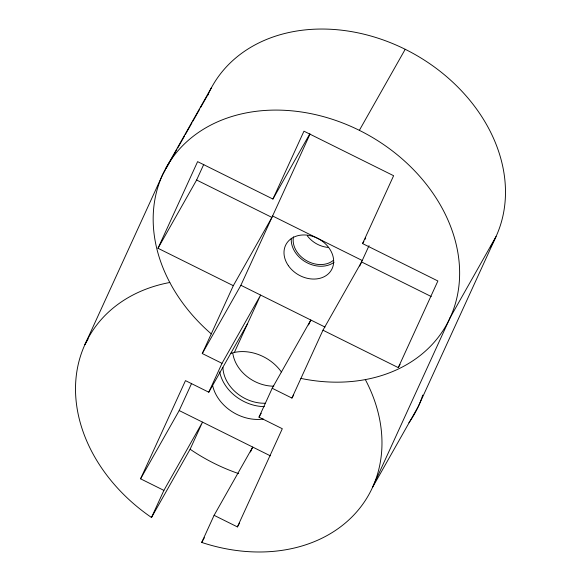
<?xml version="1.0" encoding="UTF-8"?>
<svg xmlns="http://www.w3.org/2000/svg" width="581" height="581" viewBox="0 0 581 581"><rect width="100%" height="100%" fill="white"/><g stroke="black" fill="none" stroke-linecap="round" stroke-linejoin="round"><path stroke-width="0.87" d="M207.715 95.306L208.47 93.657A160.69 127.145 29.5 0 1 411.922 52.784A160.69 127.145 29.5 0 1 490.437 247.063M157.996 248.269L196.618 180.016L271.93 217.417L233.308 285.678L157.996 248.269L197.613 161.641L272.925 199.043L309.767 133.928M196.618 180.016L203.786 164.336M169.812 282.489A160.69 127.145 29.5 0 0 75.85 380.105A160.69 127.145 29.5 0 0 151.503 517.489L190.118 449.229L202.515 422.133L163.893 490.393L140.58 478.817L185.484 380.635L208.79 392.211L247.412 323.951M234.39 352.42L260.615 295.075L222 363.336L202.275 353.538L233.308 285.678M272.925 199.043L303.957 131.183L393.613 175.716L362.58 243.577L437.892 280.979L398.275 367.613L322.963 330.204L291.931 398.065L272.206 388.268L259.003 417.143L282.308 428.727L237.411 526.909L214.099 515.325L201.709 542.429A160.69 127.145 29.5 0 0 351.752 517.141A160.69 127.145 29.5 0 0 365.333 379.596M140.58 478.817L179.202 410.556L191.65 383.329M202.275 353.538L240.89 285.278L310.051 134.051M151.503 517.489L163.893 490.393M208.79 392.211L222 363.336M250.462 451.996L252.72 447.072L214.099 515.325M308.562 324.961L310.828 320.015L272.206 388.268M359.712 266.033L369.037 245.654M165.454 168.984L211.317 87.927M165.28 169.993L162.607 174.714L84.949 344.533L88.065 339.021M166.173 168.417L169.289 162.912M170.175 161.336L176.856 149.535M177.75 147.959L184.424 136.15M185.317 134.581L191.991 122.773M192.885 121.204L199.566 109.395M200.452 107.826L208.47 93.657M359.356 130.347L405.211 49.291M259.003 417.143L261.218 413.222M362.58 243.577L363.917 241.224M364.803 239.655L365.689 238.079M201.709 542.429L204.374 537.723M322.963 330.204L361.585 261.951L431.225 296.535M291.931 398.065L293.703 394.927M237.411 526.909L239.626 522.98M398.275 367.613L400.048 364.469M272.591 215.972L362.246 260.506M240.89 285.278L325.026 327.067M179.202 410.556L270.405 455.853M211.266 333.886A160.69 127.145 29.5 0 1 221.317 120.245A160.69 127.145 29.5 0 1 453.819 235.726A160.69 127.145 29.5 0 1 300.922 378.413M422.736 395.109A160.69 127.145 29.5 0 1 408.886 422.794M334.024 262.314A26.051 20.611 29.5 0 1 305.976 262.176A26.051 20.611 29.5 0 1 291.299 238.246M264.355 406.635A40.074 31.708 29.5 0 1 219.676 371.876M238.682 473.617A160.69 127.145 29.5 0 1 190.118 449.229M263.331 419.039A40.074 31.708 29.5 0 1 212.479 384.898M230.831 353.386A40.074 31.708 29.5 0 1 281.335 371.905M333.16 260.528A24.046 19.028 29.5 0 1 306.1 260.419A24.046 19.028 29.5 0 1 293.47 236.852M328.57 247.448A24.046 19.028 29.5 0 1 307.32 235.799M265.023 403.236A36.066 28.542 29.5 0 1 222.922 367.374M273.818 386.183A36.066 28.542 29.5 0 1 232.828 353.342M450.195 317.553L372.537 487.372L418.393 406.315L496.058 236.496L450.195 317.553M288.394 265.691A26.051 20.611 29.5 0 0 331.279 270.223A26.051 20.611 29.5 0 0 306.826 235.109A26.051 20.611 29.5 0 0 288.394 265.691"/></g></svg>
